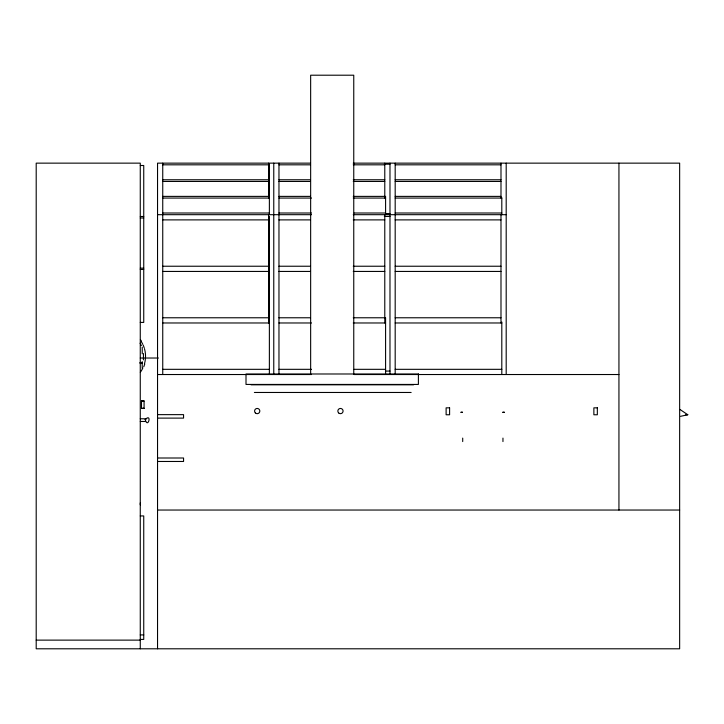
<?xml version="1.0" encoding="UTF-8"?>
<svg xmlns="http://www.w3.org/2000/svg" width="724" height="724" viewBox="0 0 724 724"><rect width="100%" height="100%" fill="white"/><g stroke="black" fill="none" stroke-linecap="round" stroke-linejoin="round"><path stroke-width="1.09" d="M142.23 368.308L142.185 362.688L139.985 362.76M142.175 363.14L139.985 363.077L142.175 363.177L142.221 361.602M142.23 353.837L142.23 347.104M143.406 359.882L143.47 353.52M143.75 366.842L144.764 364.054M680.605 416.309L687.8 414.752L679.945 409.449M460.989 412.264L462.491 412.264M502.845 412.264L504.347 412.264M310.487 163.144L157.542 163.144L157.542 648.794M353.258 163.144L679.646 163.144L679.646 648.794L36.2 648.794L36.2 163.144L140.266 163.144L140.266 648.794M384.335 164.203L389.983 164.203M162.746 164.819L268.559 164.819M278.966 164.819L310.487 164.819M353.258 164.819L384.779 164.819M395.186 164.819L500.99 164.819M140.266 165.497L143.741 165.497L143.741 322.415L140.266 322.415M162.746 179.76L268.559 179.76M278.966 179.76L310.487 179.76M353.258 179.76L384.779 179.76M395.186 179.76L500.99 179.76M162.746 181.443L268.559 181.443M278.966 181.443L310.487 181.443M353.258 181.443L384.779 181.443M395.186 181.443L500.99 181.443M162.746 196.385L269.373 196.385M278.966 196.385L310.487 196.385M353.258 196.385L385.584 196.385L385.584 214.684M395.186 196.385L500.99 196.385M162.746 198.059L269.373 198.059M278.966 198.059L311.519 198.059M353.258 198.059L385.584 198.059M395.186 198.059L501.804 198.059M162.746 213.01L269.373 213.01M278.966 213.01L311.519 213.01M354.163 213.01L385.584 213.01M395.186 213.01L501.804 213.01M385.467 213.571L389.983 213.571M157.542 214.684L311.519 214.684M353.258 214.684L506.194 214.684M384.335 216.449L389.983 216.449M140.266 216.503L143.741 216.503M140.266 217.978L143.741 217.978M162.746 219.888L268.559 219.888M278.966 219.888L310.487 219.888M353.258 219.888L384.779 219.888M395.186 219.888L500.99 219.888M162.746 266.233L268.559 266.233M278.966 266.233L310.487 266.233M353.258 266.233L384.779 266.233M395.186 266.233L500.99 266.233M140.266 268.142L143.741 268.142M140.266 269.446L143.741 269.446M162.746 271.437L268.559 271.437M278.966 271.437L310.487 271.437M353.258 271.437L384.779 271.437M395.186 271.437L500.99 271.437M162.746 317.773L269.373 317.773M278.966 317.773L310.487 317.773M353.258 317.773L385.584 317.773L385.584 374.525M395.186 317.773L500.99 317.773M162.746 322.976L269.373 322.976M278.966 322.976L311.519 322.976M353.258 322.976L385.584 322.976M395.186 322.976L501.804 322.976M140.266 358.027L158.366 358.027M162.746 369.321L269.373 369.321M278.966 369.321L311.519 369.321M354.163 369.321L385.584 369.321M395.186 369.321L501.804 369.321M385.467 371.068L389.983 371.068M157.542 374.525L311.519 374.525M354.163 374.525L618.939 374.525M251.029 384.815L413.567 384.815M254.377 392.471L411.142 392.471M141.488 400.942L144.085 400.942L144.085 408.436M141.488 401.024L144.085 401.024M141.488 408.3L144.085 408.3M144.085 408.381L141.488 408.436L141.488 400.806M460.989 412.291L462.491 412.291M502.845 412.291L504.347 412.291M157.542 414.644L183.561 414.644L183.561 418.11L157.542 418.11M140.266 418.78L146.664 418.78M140.266 421.477L145.605 421.477M157.542 458.002L183.561 458.002L183.561 461.469L157.542 461.469M140.266 502.909L140.266 504.836M157.542 510.04L679.646 510.04M140.266 515.941L143.741 515.941L143.741 639.428L140.266 639.428M140.266 634.921L143.741 634.921M36.2 640.125L140.266 640.125M685.691 414.716L687.8 414.752M140.384 339.637L141.551 341.239M140.112 343.203L141.397 345.62M618.939 163.144L618.939 510.04M506.194 163.144L506.194 374.525M502.954 438.101L502.954 441.568M501.804 197.86L501.804 214.684M501.804 322.026L501.804 374.525M500.99 163.144L500.99 198.059M500.99 214.684L500.99 322.976M462.708 438.101L462.708 441.568M395.186 163.144L395.186 374.525M389.983 163.144L389.983 374.525M384.779 163.144L384.779 198.059M384.779 214.684L384.779 322.976M353.755 373.991L353.755 75.206L310.65 75.206L310.65 373.991M278.966 163.144L278.966 374.525M273.762 163.144L273.762 374.525M269.373 164.203L269.373 214.684M269.373 216.449L269.373 374.525M268.559 163.144L268.559 198.059M268.559 214.684L268.559 322.976M162.746 163.144L162.746 374.525M144.483 348.742A27.204 27.204 0 0 1 144.483 363.756M142.773 368.19A27.204 27.204 0 0 1 140.32 372.272M141.388 341.809A27.204 27.204 0 0 1 142.773 344.307M143.18 345.167A27.204 27.204 0 0 1 144.203 347.828M145.198 419.531C147.995 429.486 152.239 412.472 145.198 419.531M418.4 373.991L246.006 373.991L246.006 384.435L418.4 384.435L418.4 373.991M449.595 407.838L446.12 407.838L446.12 414.771L449.595 414.771L449.595 407.838M597.336 407.838L593.87 407.838L593.87 414.771L597.336 414.771L597.336 407.838M255.355 412.906A2.615 2.615 0 0 0 259.735 411.73A2.615 2.615 0 0 0 256.531 408.526A2.615 2.615 0 0 0 255.355 412.906M338.615 412.906A2.615 2.615 0 0 0 342.995 411.73A2.615 2.615 0 0 0 339.782 408.526A2.615 2.615 0 0 0 338.615 412.906"/></g></svg>
